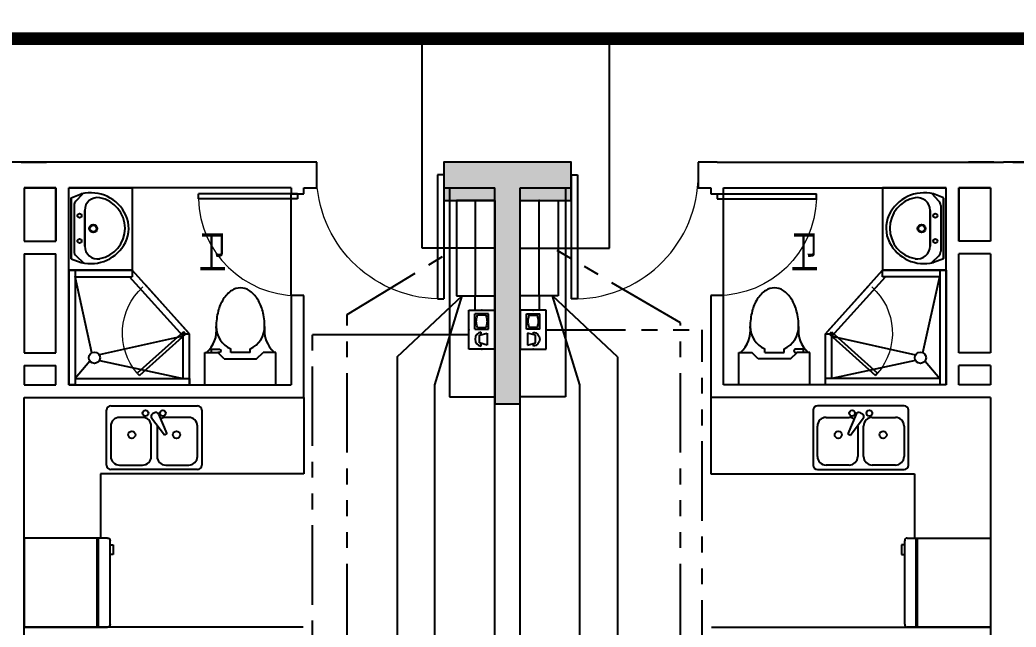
# Model space of a CAD drawing. Extents: x -41969 to 449372, y 65390 to 759577.
# Drawn here: x 290451 to 298285, y 707036 to 711812 of the extents above; entities that cross this region are included whole.
import ezdxf
from ezdxf.enums import TextEntityAlignment as Align

# ---------------------------------------------------------------- set-up
doc = ezdxf.new("R2010")
doc.units = 0
doc.header["$LTSCALE"] = 1000
doc.header["$MEASUREMENT"] = 0
for name, pattern in [('DASHDOT', [1, 0.5, -0.25, 0, -0.25]), ('PHANTOM2', [1.25, 0.625, -0.125, 0.125, -0.125, 0.125, -0.125]), ('PHANTOM3', [1.5, 0.625, -0.125, 0.125, -0.125, 0.125, -0.125, 0.125, -0.125])]:
    doc.linetypes.add(name, pattern=pattern)
for name, color, linetype in [('0-桥架', 120, 'Continuous'), ('EQUIP-箱柜', 241, 'Continuous'), ('EQUIP-通讯', 241, 'Continuous'), ('IN-door', 2, 'Continuous'), ('jg新结构柱', 9, 'Continuous'), ('TEL_TEXT', 7, 'Continuous'), ('WALL', 7, 'Continuous'), ('WIRE-照明', 120, 'Continuous'), ('装修家具', 8, 'Continuous')]:
    doc.layers.add(name, color=color, linetype=linetype)
doc.styles.add('_TCH_LABEL', font='COMPLEX', dxfattribs={"bigfont": 'GBCBIG'})
doc.styles.add('_TEL_DIM', font='SIMPLEX', dxfattribs={"width": 0.8, "height": 3.5, "bigfont": 'HZTXT'})
doc.styles.add('DIM_FONT', font='SIMPLEX', dxfattribs={"width": 0.7, "bigfont": 'GBCBIG'})
doc.styles.get("Standard").update_dxf_attribs({"font": 'gbenor.shx', "bigfont": 'gbcbig.shx'})
doc.linetypes.add('TV', pattern='A,2.8,-0.1,["TV",_TEL_DIM,S=0.07,R=0,X=0,Y=-0.1],-0.52', length=3.42)

# ---------------------------------------------------------------- blocks, each defined once
blk = doc.blocks.new('A$C65FF3140')
at = {"color": 8}
for p, q in [((-5650, -2850), (-5650, -2200)), ((-5650, -2200), (-5150, -2200)), ((-5629.5, -2278.6), (-5551, -2249.1)), ((-5593.4, -2305.8), (-5538.9, -2247.7)), ((-5150, -2200), (-5150, -2850)), ((-2655.5, -2200), (-2655.5, -3845.3)), ((-1744.5, -2200), (-1744.5, -3845.3)), ((1250, -2200), (750, -2200)), ((750, -2200), (750, -2850)), ((1193.4, -2305.8), (1138.9, -2247.7)), ((1229.5, -2278.6), (1150.9, -2249.1)), ((1250, -2850), (1250, -2200)), ((-5629.5, -2759.3), (-5629.5, -2278.6)), ((-5629.5, -2281.4), (-5629.5, -2758.2)), ((-5607, -2340), (-5607, -2700)), ((1207, -2340), (1207, -2700)), ((1229.5, -2759.3), (1229.5, -2278.6)), ((1229.5, -2281.4), (1229.5, -2758.2)), ((-5524.2, -2660.1), (-5524.2, -2378.2)), ((-5524.2, -2378.2), (-5524.2, -2660.1)), ((1124.2, -2660.1), (1124.2, -2378.2)), ((1124.2, -2378.2), (1124.2, -2660.1)), ((-5592, -2735.6), (-5534.3, -2792.4)), ((1192, -2735.6), (1134.3, -2792.4)), ((-5629.5, -2759.3), (-5551, -2788.7)), ((1229.5, -2759.3), (1150.9, -2788.7)), ((-5650, -2849.8), (-5650, -3750)), ((-5600, -2849.8), (-5650, -2849.8)), ((-5650, -2850), (-5150, -2850)), ((-5150, -2850), (-5650, -2850)), ((-5600, -2849.8), (-5600, -3750)), ((-4700.1, -3350), (-5150.1, -2850)), ((-5150, -2850), (-5150, -2900)), ((300.1, -3350), (750.1, -2850)), ((1250, -2850), (750, -2850)), ((750, -2900), (750, -2850)), ((750, -2850), (1250, -2850)), ((1200, -2849.8), (1200, -3750)), ((1250, -2849.8), (1200, -2849.8)), ((1250, -2849.8), (1250, -3750)), ((-5467.2, -3498.2), (-5600, -2899.8)), ((-5600, -2900), (-5150, -2900)), ((-4750.1, -3369.2), (-5172.3, -2900)), ((-5047.3, -2964), (-4712.9, -3335.7)), ((647.3, -2964), (312.9, -3335.7)), ((350.1, -3369.2), (772.3, -2900)), ((1200, -2900), (750, -2900)), ((1067.2, -3498.2), (1200, -2899.8)), ((-4750.1, -3700), (-4750.1, -3350)), ((-4750.1, -3350), (-4700.1, -3350)), ((-4700.1, -3750), (-4700.1, -3350)), ((300.1, -3750), (300.1, -3350)), ((300.1, -3350), (350.1, -3350)), ((350.1, -3700), (350.1, -3350)), ((-4750.1, -3369.2), (-5409.7, -3515.8)), ((350.1, -3369.2), (1009.7, -3515.8)), ((-4579, -3496), (-4477.4, -3496)), ((-4579, -3750), (-4579, -3496)), ((-4528.2, -3470.6), (-4464.7, -3470.6)), ((-4528.2, -3496), (-4528.2, -3470.6)), ((-4464.7, -3496), (-4477.4, -3496)), ((-4426.6, -3546.8), (-4477.4, -3496)), ((-4375.8, -3496), (-4375.8, -3467.4)), ((-4223.4, -3496), (-4375.8, -3496)), ((-4223.4, -3496), (-4223.4, -3467.4)), ((-4172.6, -3546.8), (-4121.8, -3496)), ((-4020.2, -3496), (-4121.8, -3496)), ((-4020.2, -3750), (-4020.2, -3496)), ((-379.8, -3496), (-278.2, -3496)), ((-379.8, -3750), (-379.8, -3496)), ((-227.4, -3546.8), (-278.2, -3496)), ((-176.6, -3496), (-176.6, -3467.4)), ((-176.6, -3496), (-24.2, -3496)), ((-24.2, -3496), (-24.2, -3467.4)), ((26.6, -3546.8), (77.4, -3496)), ((128.2, -3470.6), (64.7, -3470.6)), ((64.7, -3496), (77.4, -3496)), ((179, -3496), (77.4, -3496)), ((128.2, -3496), (128.2, -3470.6)), ((179, -3750), (179, -3496)), ((-5484.1, -3563.7), (-5600, -3700)), ((-5408.9, -3559), (-4750.1, -3700)), ((-4426.6, -3546.8), (-4172.6, -3546.8)), ((26.6, -3546.8), (-227.4, -3546.8)), ((1008.9, -3559), (350.1, -3700)), ((1084.1, -3563.7), (1200, -3700)), ((-5650, -3750), (-4700.1, -3750)), ((-5600, -3750), (-5650, -3750)), ((-5600, -3700), (-4700.1, -3700)), ((-4700.1, -3700), (-4700.1, -3750)), ((-4579, -3750), (-4020.2, -3750)), ((179, -3750), (-379.8, -3750)), ((1200, -3700), (300.1, -3700)), ((300.1, -3750), (300.1, -3700)), ((1250, -3750), (300.1, -3750)), ((1250, -3750), (1200, -3750)), ((-3799.9, -3850), (-3799.9, -4450)), ((-2655.5, -3845.3), (-2300, -3845.3)), ((-1744.5, -3845.3), (-2100, -3845.3)), ((-600.1, -3850), (-600.1, -4450)), ((-3799.9, -4450), (-5400, -4450)), ((-5400, -4450), (-5400, -4956.7)), ((-600.1, -4450), (1000, -4450)), ((1000, -4450), (1000, -4956.7)), ((-6000, -4956.7), (-6000, -5656.7)), ((-5343.7, -4956.7), (-6000, -4956.7)), ((-5425, -5656.7), (-5425, -4956.7)), ((-5325, -5634.1), (-5325, -4979.3)), ((-5325, -5010.2), (-5300, -5010.2)), ((-5300, -5010.2), (-5300, -5085.5)), ((925, -5010.2), (900, -5010.2)), ((900, -5010.2), (900, -5085.5)), ((925, -5634.1), (925, -4979.3)), ((943.7, -4956.7), (1600, -4956.7)), ((1025, -5656.7), (1025, -4956.7)), ((1600, -4956.7), (1600, -5656.7)), ((-5300, -5085.5), (-5325, -5085.5)), ((900, -5085.5), (925, -5085.5)), ((-3804.9, -5656.7), (-6000, -5656.7)), ((-6000, -5656.7), (-5343.7, -5656.7)), ((-595.1, -5656.7), (1600, -5656.7)), ((1600, -5656.7), (943.7, -5656.7))]:
    blk.add_line(p, q, dxfattribs=at)
at = {"color": 8, "extrusion": (0, 0, -1)}
for p, q in [((-4748.2, -3333.9), (-5110.6, -3660)), ((-4731.5, -3352.5), (-5093.9, -3678.6)), ((-4731.5, -3352.5), (-4748.2, -3333.9)), ((331.5, -3352.5), (348.2, -3333.9)), ((331.5, -3352.5), (693.8, -3678.6)), ((348.2, -3333.9), (710.6, -3660)), ((-5110.6, -3660), (-5093.9, -3678.6)), ((710.6, -3660), (693.8, -3678.6))]:
    blk.add_line(p, q, dxfattribs=at)
at = {"color": 8, "linetype": 'ByBlock'}
for p, q in [((-5318.8, -3916.7), (-4637.6, -3916.7)), ((918.8, -3916.7), (237.6, -3916.7)), ((-5352.9, -4382.2), (-5352.9, -3950.8)), ((-4975.9, -3970.4), (-4991.8, -3979.6)), ((-4943.3, -3982.1), (-4877.5, -4136.5)), ((-4603.5, -3950.8), (-4603.5, -4382.2)), ((203.5, -3950.8), (203.5, -4382.2)), ((543.3, -3982.1), (477.5, -4136.5)), ((575.9, -3970.4), (591.8, -3979.6)), ((952.9, -4382.2), (952.9, -3950.8)), ((-5069, -4007.6), (-5250.7, -4007.6)), ((-4897.2, -4147.8), (-4998, -4013.7)), ((-4705.7, -4007.6), (-4887.4, -4007.6)), ((305.7, -4007.6), (487.3, -4007.6)), ((497.2, -4147.8), (598, -4013.7)), ((669, -4007.6), (850.7, -4007.6)), ((-5318.8, -4075.7), (-5318.8, -4314.1)), ((-5000.9, -4314.1), (-5000.9, -4075.7)), ((-4955.5, -4076.6), (-4955.5, -4314.1)), ((-4877.5, -4136.5), (-4897.2, -4147.8)), ((-4637.6, -4314.1), (-4637.6, -4075.7)), ((237.6, -4314.1), (237.6, -4075.7)), ((477.5, -4136.5), (497.2, -4147.8)), ((555.5, -4076.6), (555.5, -4314.1)), ((600.9, -4314.1), (600.9, -4075.7)), ((918.8, -4075.7), (918.8, -4314.1)), ((-5250.7, -4382.2), (-5069, -4382.2)), ((-4887.4, -4382.2), (-4705.7, -4382.2)), ((487.3, -4382.2), (305.7, -4382.2)), ((850.7, -4382.2), (669, -4382.2)), ((-4637.6, -4416.3), (-5318.8, -4416.3)), ((237.6, -4416.3), (918.8, -4416.3))]:
    blk.add_line(p, q, dxfattribs=at)
at = {"color": 8, "lineweight": 13}
for p, q in [((-5412.5, -5656.7), (-5412.5, -4956.7)), ((1012.5, -5656.7), (1012.5, -4956.7))]:
    blk.add_line(p, q, dxfattribs=at)
at = {"color": 8}
for centre, radius in [((-5564.5, -2419.8), 16.3), ((1164.5, -2419.8), 16.3), ((-5457, -2521.3), 31.6), ((1057, -2521.3), 31.6), ((-5564.5, -2619.8), 16.3), ((1164.5, -2619.8), 16.3), ((-5448, -3538.1), 44.3), ((1048, -3538.1), 44.3)]:
    blk.add_circle(centre, radius, dxfattribs=at)
at = {"color": 8, "lineweight": 13}
for centre in [(-5457, -2521.3), (1057, -2521.3)]:
    blk.add_circle(centre, 23, dxfattribs=at)
at = {"color": 8, "linetype": 'ByBlock'}
for centre, radius in [((-5046.3, -3973.5), 22.7), ((-4910.1, -3973.5), 22.7), ((510.1, -3973.5), 22.7), ((646.3, -3973.5), 22.7), ((-5154.2, -4143.8), 28.4), ((-4802.2, -4143.8), 28.4), ((402.2, -4143.8), 28.4), ((754.2, -4143.8), 28.4)]:
    blk.add_circle(centre, radius, dxfattribs=at)
at = {"color": 8}
for centre, radius, start, end in [((-5477.6, -2547.4), 307.1, 25.27037, 103.82487), ((1077.6, -2547.4), 307.1, 76.17513, 154.72963), ((-5557, -2340), 50, 136.81904, 180), ((-5424.2, -2378.2), 100, 79.43977, 180), ((-5450.5, -2519.1), 243.4, 280.56023, 79.43977), ((1050.5, -2519.1), 243.4, 100.56023, 259.43977), ((1024.2, -2378.2), 100, 360, 100.56023), ((1157, -2340), 50, 360, 43.18096), ((-5428, -2518.8), 250.2, 333.53718, 24.19289), ((1028, -2518.8), 250.2, 155.80711, 206.46282), ((-5477.6, -2490.5), 307.1, 256.17513, 332.93609), ((-5424.2, -2660.1), 100, 180, 280.56023), ((1077.6, -2490.5), 307.1, 207.06391, 283.82487), ((1024.2, -2660.1), 100, 259.43977, 360), ((-5557, -2700), 50, 180, 225.43928), ((1157, -2700), 50, 314.56072, 360), ((-4241.8, -3197.6), 227, 123.5342, 147.99466), ((-4299.6, -3110.4), 122.4, 90.00012, 123.53414), ((-4299.6, -3110.4), 122.4, 56.46601, 90.00003), ((-4357.4, -3197.6), 227, 32.00549, 56.46595), ((-42.7, -3197.6), 227, 123.53405, 147.99451), ((-100.4, -3110.4), 122.4, 89.99997, 123.53399), ((-100.4, -3110.4), 122.4, 56.46586, 89.99988), ((-158.2, -3197.6), 227, 32.00534, 56.4658), ((-4149.8, -3255.1), 335.5, 147.99468, 165.48582), ((-4449.3, -3255.1), 335.5, 14.51433, 32.00547), ((49.3, -3255.1), 335.5, 147.99453, 165.48567), ((-250.2, -3255.1), 335.5, 14.51418, 32.00532), ((-4004.1, -3292.8), 486, 165.48582, 180.00004), ((-4595.1, -3292.8), 486, 0.00011, 14.51433), ((195.1, -3292.8), 486, 165.48567, 179.99989), ((-395.9, -3292.8), 486, 359.99996, 14.51418), ((-4716.4, -3323.8), 228.5, 311.08907, 7.79899), ((-4299.6, -3292.8), 190.5, 180.00007, 246.4219), ((-4299.6, -3292.8), 190.5, 293.57825, 0.00007), ((-3882.7, -3323.8), 228.5, 172.20116, 228.91108), ((-517.3, -3323.8), 228.5, 311.08892, 7.79884), ((-100.4, -3292.8), 190.5, 179.99993, 246.42175), ((-100.4, -3292.8), 190.5, 293.5781, 359.99993), ((316.4, -3323.8), 228.5, 172.20101, 228.91093), ((-4464.7, -3483.3), 12.7, 270.00007, 90.00007), ((64.7, -3483.3), 12.7, 89.99993, 269.99993)]:
    blk.add_arc(centre, radius, start, end, dxfattribs=at)
at = {"color": 8, "lineweight": 13, "extrusion": (0, 0, -1)}
for centre, start, end in [((4739.9, -3343.2), 319.48231, 48.01303), ((-339.9, -3343.2), 131.98697, 220.51769)]:
    blk.add_arc(centre, 487.5, start, end, dxfattribs=at)
at = {"color": 8, "linetype": 'ByBlock'}
for centre, radius, start, end in [((-5318.8, -3950.8), 34.1, 90, 180), ((-4637.6, -3950.8), 34.1, 0, 90), ((237.6, -3950.8), 34.1, 90, 180), ((918.8, -3950.8), 34.1, 360, 90), ((-4980.4, -3999.2), 22.7, 120, 219.46232), ((-4964.6, -3990.1), 22.7, 20.53768, 120), ((564.6, -3990.1), 22.7, 60, 159.46232), ((580.4, -3999.2), 22.7, 320.53768, 60), ((-5250.7, -4075.7), 68.1, 90, 180), ((-5069, -4075.7), 68.1, 0, 90), ((-4887.4, -4075.7), 68.1, 90, 123.39297), ((-4705.7, -4075.7), 68.1, 0, 90), ((305.7, -4075.7), 68.1, 90, 180), ((487.3, -4075.7), 68.1, 56.60703, 90), ((669, -4075.7), 68.1, 90, 180), ((850.7, -4075.7), 68.1, 360, 90), ((-5318.8, -4382.2), 34.1, 180, 270), ((-5250.7, -4314.1), 68.1, 180, 270), ((-5069, -4314.1), 68.1, 270, 0), ((-4887.4, -4314.1), 68.1, 180, 270), ((-4705.7, -4314.1), 68.1, 270, 0), ((-4637.6, -4382.2), 34.1, 270, 0), ((237.6, -4382.2), 34.1, 180, 270), ((305.7, -4314.1), 68.1, 180, 270), ((487.3, -4314.1), 68.1, 270, 360), ((669, -4314.1), 68.1, 180, 270), ((850.7, -4314.1), 68.1, 270, 360), ((918.8, -4382.2), 34.1, 270, 360)]:
    blk.add_arc(centre, radius, start, end, dxfattribs=at)
at = {"color": 8, "extrusion": (0, 0, -1)}
for centre, start_param, end_param in [((-5343.7, -4979.3), 0, 1.570796), ((-5343.7, -5634.1), 1.570796, 3.141593)]:
    blk.add_ellipse(centre, major_axis=(0, 22.6), ratio=0.830219, start_param=start_param, end_param=end_param, dxfattribs=at)
at = {"color": 8}
for centre, start_param, end_param in [((943.7, -4979.3), 0, 1.570796), ((943.7, -5634.1), 1.570796, 3.141593)]:
    blk.add_ellipse(centre, major_axis=(0, 22.6), ratio=0.830219, start_param=start_param, end_param=end_param, dxfattribs=at)
at = {"color": 8, "ltscale": 1e-06, "style": 'DIM_FONT', "text_generation_flag": 4, "width": 0.8, "flags": 9}
for tag, p, rotation in [('YSIZE', (7913.6, 18100), 270), ('XSIZE', (7913.6, 18100), 270), ('YSIZE', (5350, 12479.8), 270.00007), ('XSIZE', (5350, 12479.8), 270.00007), ('YSIZE', (7913.6, 10300), 270), ('XSIZE', (7913.6, 10300), 270), ('YSIZE', (5350, 4679.8), 270.00007), ('XSIZE', (5350, 4679.8), 270.00007), ('YSIZE', (-4020.2, -3750), 180.00007), ('XSIZE', (-4020.2, -3750), 180.00007), ('YSIZE', (3779.8, -3750), 180.00007), ('XSIZE', (3779.8, -3750), 180.00007), ('YSIZE', (12500, -4413.7), 270.00007), ('XSIZE', (12500, -4413.7), 270.00007), ('XSIZE', (12451, -6050.4), 180), ('YSIZE', (12451, -6050.4), 180), ('YSIZE', (10569.5, -6235.4), 180), ('XSIZE', (10569.5, -6235.4), 180), ('XSIZE', (-6200, -6313.6), 180), ('YSIZE', (-6200, -6313.6), 180), ('XSIZE', (1600, -6313.6), 180), ('YSIZE', (1600, -6313.6), 180)]:
    blk.add_attdef(tag, p, '', height=0.5, rotation=rotation, dxfattribs=at)
at = {"color": 8, "style": 'DIM_FONT', "oblique": 0, "width": 0.8, "flags": 9}
for tag, p, rotation in [('YSIZE', (5516.7, 17078.2), 360), ('XSIZE', (5516.7, 17078.2), 360), ('YSIZE', (5516.7, 9278.2), 360), ('XSIZE', (5516.7, 9278.2), 360), ('YSIZE', (-7221.8, -3916.7), 270), ('XSIZE', (-7221.8, -3916.7), 270), ('YSIZE', (578.2, -3916.7), 270), ('XSIZE', (578.2, -3916.7), 270)]:
    blk.add_attdef(tag, p, '', height=0.413, rotation=rotation, dxfattribs=at)
at = {"color": 8, "ltscale": 1e-06, "style": 'DIM_FONT', "width": 0.8, "flags": 9}
for tag, p, rotation in [('YSIZE', (5350, 16101), 89.99993), ('XSIZE', (5350, 16101), 89.99993), ('XSIZE', (7913.6, 10500), 90), ('YSIZE', (7913.6, 10500), 90), ('YSIZE', (7913.6, 2700.1), 90), ('XSIZE', (7913.6, 2700.1), 90), ('YSIZE', (-16900, -4413.7), 269.99993), ('XSIZE', (-16900, -4413.7), 269.99993)]:
    blk.add_attdef(tag, p, '', height=0.5, rotation=rotation, dxfattribs=at)
at = {"color": 8, "style": 'DIM_FONT', "text_generation_flag": 4, "width": 0.8, "flags": 9}
for tag, p, rotation in [('YSIZE', (5516.7, 11521.8), 0), ('XSIZE', (5516.7, 11521.8), 0), ('YSIZE', (5516.7, 3721.8), 0), ('XSIZE', (5516.7, 3721.8), 0), ('YSIZE', (9342.9, -1535.9), 180), ('XSIZE', (9342.9, -1535.9), 180), ('YSIZE', (-4978.2, -3916.7), 270), ('XSIZE', (-4978.2, -3916.7), 270), ('YSIZE', (2821.8, -3916.7), 270), ('XSIZE', (2821.8, -3916.7), 270)]:
    blk.add_attdef(tag, p, '', height=0.413, rotation=rotation, dxfattribs=at)
at = {"color": 8, "ltscale": 1e-06, "style": 'DIM_FONT', "oblique": 0, "width": 0.8, "flags": 9}
for tag, p, rotation in [('YSIZE', (5350, 8320.2), 89.99993), ('XSIZE', (5350, 8320.2), 89.99993), ('YSIZE', (-8179.8, -3750), 359.99993), ('XSIZE', (-8179.8, -3750), 359.99993), ('YSIZE', (-379.8, -3750), 359.99993), ('XSIZE', (-379.8, -3750), 359.99993)]:
    blk.add_attdef(tag, p, '', height=0.5, rotation=rotation, dxfattribs=at)
at = {"color": 8, "text_generation_flag": 4, "flags": 9}
for tag, p, height, width in [('YSIZE', (-14000.3, -1399.1), 0.666, 0.834261), ('XSIZE', (-14000.3, -1399.1), 0.666, 0.834261), ('YSIZE', (-10846.1, -3267.1), 0.5, 0.8), ('XSIZE', (-10846.1, -3267.1), 0.5, 0.8)]:
    blk.add_attdef(tag, p, '', height=height, rotation=180, dxfattribs=dict(at, width=width))
at = {"color": 8, "flags": 9}
for tag, p, height, width in [('YSIZE', (9600.3, -1399.1), 0.666, 0.834261), ('XSIZE', (9600.3, -1399.1), 0.666, 0.834261), ('YSIZE', (6446.1, -3267.1), 0.5, 0.8), ('XSIZE', (6446.1, -3267.1), 0.5, 0.8)]:
    blk.add_attdef(tag, p, '', height=height, dxfattribs=dict(at, width=width))
at = {"color": 8, "style": 'DIM_FONT', "width": 0.8, "flags": 9}
for tag in ['YSIZE', 'XSIZE']:
    blk.add_attdef(tag, (-13742.9, -1535.9), '', height=0.413, dxfattribs=at)
at = {"color": 8, "flags": 9}
for tag, p in [('YSIZE', (5880.4, -5584.1)), ('XSIZE', (5880.4, -5584.1)), ('YSIZE', (5880.4, -5584.1)), ('XSIZE', (5880.4, -5584.1)), ('YSIZE', (9400, -8940.7)), ('XSIZE', (9400, -8940.7))]:
    blk.add_attdef(tag, p, '', height=0.5, dxfattribs=at)
at = {"color": 8, "ltscale": 1e-06, "style": 'DIM_FONT', "width": 0.8, "flags": 9}
for tag, p in [('YSIZE', (-16900, -6050.4)), ('XSIZE', (-16900, -6050.4)), ('YSIZE', (-14969.5, -6235.4)), ('XSIZE', (-14969.5, -6235.4)), ('YSIZE', (-6000, -6313.6)), ('XSIZE', (-6000, -6313.6)), ('YSIZE', (1800, -6313.6)), ('XSIZE', (1800, -6313.6))]:
    blk.add_attdef(tag, p, '', height=0.5, dxfattribs=at)
at = {"color": 8, "text_generation_flag": 4, "flags": 9}
for tag, p in [('YSIZE', (-10280.4, -6139.1)), ('XSIZE', (-10280.4, -6139.1)), ('YSIZE', (-13800, -9000.4)), ('XSIZE', (-13800, -9000.4))]:
    blk.add_attdef(tag, p, '', height=0.5, rotation=180, dxfattribs=at)
blk = doc.blocks.new('sdarw52y5fghg')
at = {"layer": 'jg新结构柱'}
h = blk.add_hatch(color=256, dxfattribs=at)
h.dxf.hatch_style = 1
h.paths.add_polyline_path([(16257.6, -2243070.7), (16257.6, -2242470.7), (16507.6, -2242470.7), (16507.6, -2242820.7), (17907.6, -2242820.7), (17907.6, -2243070.7)])
h.paths.add_polyline_path([(24257.6, -2243070.7), (23728.4, -2243070.7), (23728.4, -2242870.7), (24057.6, -2242870.7), (24057.6, -2240670.7), (24257.6, -2240670.7)])
h.paths.add_polyline_path([(14257.6, -2235370.7), (16457.6, -2235370.7), (16457.6, -2235570.7), (14457.6, -2235570.7), (14457.6, -2237020.7), (14257.6, -2237020.7)])
h.paths.add_polyline_path([(26057.6, -2240370.7), (26057.6, -2239770.7), (26257.6, -2239770.7), (26257.6, -2240170.7), (28157.6, -2240170.7), (28157.6, -2240370.7)])
h.paths.add_polyline_path([(33757.6, -2240370.7), (33757.6, -2239770.7), (33557.6, -2239770.7), (33557.6, -2240170.7), (32107.6, -2240170.7), (32107.6, -2240370.7)])
h.paths.add_polyline_path([(33757.6, -2224570.7), (33757.6, -2225170.7), (33557.6, -2225170.7), (33557.6, -2224770.7), (32107.6, -2224770.7), (32107.6, -2224570.7)])
h.paths.add_polyline_path([(26057.6, -2224570.7), (26057.6, -2225170.7), (26257.6, -2225170.7), (26257.6, -2224770.7), (27707.6, -2224770.7), (27707.6, -2224570.7)])
h.paths.add_polyline_path([(27707.6, -2232370.7), (27707.6, -2232570.7), (26357.6, -2232570.7), (26357.6, -2233170.7), (26057.6, -2233170.7), (26057.6, -2231770.7), (26357.6, -2231770.7), (26357.6, -2232370.7)])
h.paths.add_polyline_path([(32107.6, -2232370.7), (32107.6, -2232570.7), (33457.6, -2232570.7), (33457.6, -2233170.7), (33757.6, -2233170.7), (33757.6, -2231770.7), (33457.6, -2231770.7), (33457.6, -2232370.7)])
h.paths.add_polyline_path([(35157.6, -2242871.1), (34557.6, -2242871.1), (34557.6, -2243071.1), (34957.6, -2243071.1), (34957.6, -2244521.1), (35157.6, -2244521.1)])
h.paths.add_polyline_path([(32057.6, -2244520.7), (31857.6, -2244520.7), (31857.6, -2243070.7), (31457.6, -2243070.7), (31457.6, -2242870.7), (32457.6, -2242870.7), (32457.6, -2243070.7), (32057.6, -2243070.7)])
h.paths.add_polyline_path([(34957.6, -2251870.7), (35157.6, -2251870.7), (35157.6, -2251670.7), (35157.6, -2250220.7), (34957.6, -2250220.7)])
h.paths.add_polyline_path([(14457.6, -2243070.3), (13857.6, -2243070.3), (13857.6, -2242870.3), (14257.6, -2242870.3), (14257.6, -2241420.3), (14457.6, -2241420.3)])
h.paths.add_polyline_path([(5357.6, -2242870.7), (5957.6, -2242870.7), (5957.6, -2243070.7), (5557.6, -2243070.7), (5557.6, -2244520.7), (5357.6, -2244520.7)])
h.paths.add_polyline_path([(8457.6, -2244520.3), (8657.6, -2244520.3), (8657.6, -2243070.3), (9057.6, -2243070.3), (9057.6, -2242870.3), (8057.6, -2242870.3), (8057.6, -2243070.3), (8457.6, -2243070.3)])
h.paths.add_polyline_path([(28157.6, -2244870.7), (27957.6, -2244870.7), (27957.6, -2245070.7), (27957.6, -2247120.7), (28157.6, -2247120.7)])
h.paths.add_polyline_path([(12357.6, -2244870.7), (12557.6, -2244870.7), (12557.6, -2245070.7), (12557.6, -2247120.7), (12357.6, -2247120.7)])
h.paths.add_polyline_path([(20157.6, -2246770.3), (20357.6, -2246770.3), (20357.6, -2245170.3), (20757.6, -2245170.3), (20757.6, -2244870.3), (19757.6, -2244870.3), (19757.6, -2245170.3), (20157.6, -2245170.3)])
h.paths.add_polyline_path([(5557.6, -2251870.7), (5357.6, -2251870.7), (5357.6, -2251670.7), (5357.6, -2250220.7), (5557.6, -2250220.7)])
h.paths.add_polyline_path([(32057.6, -2250920.7), (31857.6, -2250920.7), (31857.6, -2252370.7), (31457.6, -2252370.7), (31457.6, -2252570.7), (32457.6, -2252570.7), (32457.6, -2252370.7), (32057.6, -2252370.7)])
h.paths.add_polyline_path([(28157.6, -2250920.7), (27957.6, -2250920.7), (27957.6, -2252370.7), (27557.6, -2252370.7), (27557.6, -2252570.7), (28557.6, -2252570.7), (28557.6, -2252370.7), (28157.6, -2252370.7)])
h.paths.add_polyline_path([(20357.6, -2250920.7), (20157.6, -2250920.7), (20157.6, -2252270.7), (19557.6, -2252270.7), (19557.6, -2252570.7), (20957.6, -2252570.7), (20957.6, -2252270.7), (20357.6, -2252270.7)])
h.paths.add_polyline_path([(12557.6, -2250920.7), (12357.6, -2250920.7), (12357.6, -2252370.7), (11957.6, -2252370.7), (11957.6, -2252570.7), (12957.6, -2252570.7), (12957.6, -2252370.7), (12557.6, -2252370.7)])
h.paths.add_polyline_path([(8657.6, -2250920.7), (8457.6, -2250920.7), (8457.6, -2252370.7), (8057.6, -2252370.7), (8057.6, -2252570.7), (9057.6, -2252570.7), (9057.6, -2252370.7), (8657.6, -2252370.7)])
h.paths.add_polyline_path([(23657.6, -2235570.7), (24057.6, -2235570.7), (24057.6, -2236770.7), (24257.6, -2236770.7), (24257.6, -2235370.7), (23657.6, -2235370.7)])
h.paths.add_polyline_path([(22657.6, -2235570.7), (22657.6, -2235370.7), (21957.6, -2235370.7), (21957.6, -2235570.7)])
blk.add_lwpolyline([(20157.6, -2246770.3), (20357.6, -2246770.3), (20357.6, -2245170.3), (20757.6, -2245170.3), (20757.6, -2244870.3), (19757.6, -2244870.3), (19757.6, -2245170.3), (20157.6, -2245170.3)], close=True, dxfattribs=at)
blk = doc.blocks.new('$DorLib2D$00000001')
for p, q in [((0.45, 0.975), (0.5, 0.975)), ((0.45, 0), (0.45, 0.975)), ((0.5, 0), (0.5, 0.975)), ((0.5, 0), (0.45, 0))]:
    blk.add_line(p, q)
at = {"lineweight": 13}
blk.add_arc((0.475, 0), 0.975, 91.46928, 180, dxfattribs=at)
blk = doc.blocks.new('$equip$00001423')
for p, q in [((0.75, 0.6), (-0.75, 0.6)), ((-0.75, 0.6), (-0.75, 0)), ((0, 0), (0, 0.6)), ((0.75, 0), (0.75, 0.6)), ((-0.75, 0.3), (0.75, 0.3)), ((-0.75, 0), (0.75, 0))]:
    blk.add_line(p, q)
for p in [(0, 0.6), (-0.75, 0.3), (0.75, 0.3), (0, 0)]:
    blk.add_point(p)
at = {"style": '_TCH_LABEL', "flags": 9}
blk.add_attdef('A', (0, 0), '', height=0.00002, dxfattribs=at)
blk = doc.blocks.new('$equip$00001887')
at = {"color": 0, "linetype": 'Continuous'}
for p, q in [((-0.75, 0.5), (0.75, 0.5)), ((-0.75, -0.5), (-0.75, 0.5)), ((0.75, 0.5), (0.75, -0.5)), ((-0.631, 0.015), (-0.533, 0.015)), ((-0.59, -0.215), (-0.51, 0.09)), ((-0.51, 0.09), (-0.51, 0.09)), ((-0.51, 0.09), (-0.215, 0.09)), ((-0.215, 0.09), (-0.135, -0.215)), ((-0.193, 0.015), (-0.095, 0.015)), ((0.027, 0.263), (0.027, -0.256)), ((0.027, 0.263), (0.61, 0.263)), ((0.081, 0.166), (0.16, 0.185)), ((0.081, 0.166), (0.081, -0.159)), ((0.16, 0.185), (0.222, 0.199)), ((0.222, 0.199), (0.273, 0.207)), ((0.273, 0.207), (0.319, 0.21)), ((0.319, 0.21), (0.364, 0.207)), ((0.364, 0.207), (0.415, 0.199)), ((0.415, 0.199), (0.477, 0.185)), ((0.477, 0.185), (0.556, 0.166)), ((0.556, -0.159), (0.556, 0.166)), ((0.61, -0.256), (0.61, 0.263)), ((-0.135, -0.215), (-0.59, -0.215)), ((0.027, -0.256), (0.61, -0.256)), ((0.16, -0.179), (0.081, -0.159)), ((0.222, -0.193), (0.16, -0.179)), ((0.273, -0.201), (0.222, -0.193)), ((0.319, -0.204), (0.273, -0.201)), ((0.364, -0.201), (0.319, -0.204)), ((0.415, -0.193), (0.364, -0.201)), ((0.477, -0.179), (0.415, -0.193)), ((0.556, -0.159), (0.477, -0.179)), ((0.75, -0.5), (-0.75, -0.5))]:
    blk.add_line(p, q, dxfattribs=at)
blk.add_arc((-0.363, -0.017), 0.27, 6.9897, 173.0103, dxfattribs=at)
for p in [(0, 0.5), (-0.75, 0), (0.75, 0), (0, -0.5)]:
    blk.add_point(p)
at = {"layer": 'TEL_TEXT', "style": '_TEL_DIM', "flags": 1}
blk.add_attdef('A', text='', height=0.00002, dxfattribs=at).set_placement((0, 0), align=Align.MIDDLE_CENTER)

msp = doc.modelspace()

# ---------------------------------------------------------------- linework, layer by layer
at = {"layer": '0-桥架', "const_width": 100}
msp.add_lwpolyline([(287505.5, 711664.4), (299236.7, 711664.4)], dxfattribs=at)
at = {"layer": 'IN-door'}
for p, q in [((292584.8, 709643.7), (292584.8, 710443.7)), ((295984.6, 709643.7), (295984.6, 710443.7))]:
    msp.add_line(p, q, dxfattribs=at)
at = {"layer": 'WALL'}
for p, q in [((290784.7, 710692.2), (290384.7, 710692.2)), ((290509.8, 710692.2), (290509.8, 710692.2)), ((290509.8, 710692.2), (290509.8, 710692.2)), ((290659.8, 710692.2), (290659.8, 710692.2)), ((292634.7, 710692.2), (290784.8, 710692.2)), ((292784.7, 710692.2), (292634.7, 710692.2)), ((292784.7, 710492.2), (292784.7, 710692.2)), ((294284.7, 710692.2), (293784.7, 710692.2)), ((293784.7, 710692.2), (293784.7, 710492.2)), ((294784.7, 710692.2), (294284.7, 710692.2)), ((294784.7, 710492.2), (294784.7, 710692.2)), ((295934.7, 710692.2), (295784.7, 710692.2)), ((295784.7, 710692.2), (295784.7, 710492.2)), ((295934.7, 710692.2), (297784.7, 710692.2)), ((297784.7, 710692.2), (298184.7, 710692.2)), ((297909.6, 710692.2), (297909.6, 710692.2)), ((298059.6, 710692.2), (298059.6, 710692.2)), ((298059.6, 710692.2), (298059.6, 710692.2)), ((298584.7, 710692.2), (298184.7, 710692.2)), ((290484.7, 710492.2), (290484.7, 710072.2)), ((290734.7, 710492.2), (290484.7, 710492.2)), ((290484.8, 710492.2), (290484.8, 710072.2)), ((290484.8, 710492.2), (290509.8, 710492.2)), ((290484.8, 710492.2), (290509.8, 710492.2)), ((290484.8, 710492.2), (290734.7, 710492.2)), ((290484.8, 710492.2), (290484.8, 710072.2)), ((290734.7, 710492.2), (290709.7, 710492.2)), ((290734.7, 710492.2), (290734.7, 710072.2)), ((290734.7, 710072.2), (290734.7, 710492.2)), ((292584.8, 710492.2), (290834.7, 710492.2)), ((290834.7, 710022.2), (290834.7, 710492.2)), ((292584.8, 710492.2), (292584.8, 710443.7)), ((292584.8, 710443.7), (292684.8, 710443.7)), ((292684.8, 710492.2), (292784.7, 710492.2)), ((292684.8, 710443.7), (292684.8, 710492.2)), ((293784.7, 710492.2), (294184.7, 710492.2)), ((294184.7, 703192.2), (294184.7, 710492.2)), ((294384.7, 710492.2), (294784.7, 710492.2)), ((294384.7, 703192.2), (294384.7, 710492.2)), ((295784.7, 710492.2), (295884.6, 710492.2)), ((295884.6, 710492.2), (295884.6, 710443.7)), ((295884.6, 710443.7), (295984.6, 710443.7)), ((295984.6, 710443.7), (295984.6, 710492.2)), ((295984.6, 710492.2), (297734.7, 710492.2)), ((297734.7, 710022.2), (297734.7, 710492.2)), ((297834.7, 710492.2), (297834.7, 710072.2)), ((298084.6, 710492.2), (297834.7, 710492.2)), ((297834.7, 710492.2), (297859.7, 710492.2)), ((297834.7, 710072.2), (297834.7, 710492.2)), ((297834.7, 710492.2), (298084.7, 710492.2)), ((298084.6, 710492.2), (298059.6, 710492.2)), ((298084.6, 710492.2), (298059.6, 710492.2)), ((298084.6, 710492.2), (298084.6, 710072.2)), ((298084.6, 710492.2), (298084.6, 710072.2)), ((298084.7, 710492.2), (298084.7, 710072.2)), ((290484.7, 710072.2), (290734.7, 710072.2)), ((298084.7, 710072.2), (297834.7, 710072.2)), ((290484.7, 709972.2), (290484.7, 709192.2)), ((290484.7, 709972.2), (290734.7, 709972.2)), ((290734.7, 709192.2), (290734.7, 709972.2)), ((290834.7, 709142.2), (290834.7, 710022.2)), ((297734.7, 709142.2), (297734.7, 710022.2)), ((298084.7, 709972.2), (297834.7, 709972.2)), ((297834.7, 709192.2), (297834.7, 709972.2)), ((298084.7, 709972.2), (298084.7, 709192.2)), ((292684.8, 709643.7), (292584.8, 709643.7)), ((292584.8, 709643.7), (292584.8, 708942.2)), ((292684.8, 708842.2), (292684.8, 709643.7)), ((295984.6, 709643.7), (295884.6, 709643.7)), ((295884.6, 709643.7), (295884.6, 708842.2)), ((295984.6, 708942.2), (295984.6, 709643.7)), ((290484.7, 709192.2), (290734.7, 709192.2)), ((298084.7, 709192.2), (297834.7, 709192.2)), ((290834.7, 708942.2), (290834.7, 709142.2)), ((297734.7, 708942.2), (297734.7, 709142.2)), ((290484.7, 709092.2), (290484.7, 708942.2)), ((290484.7, 709092.2), (290734.7, 709092.2)), ((290734.7, 708942.2), (290734.7, 709092.2)), ((297834.7, 708942.2), (297834.7, 709092.2)), ((298084.7, 709092.2), (297834.7, 709092.2)), ((298084.7, 709092.2), (298084.7, 708942.2)), ((290484.7, 708942.2), (290734.7, 708942.2)), ((290834.7, 708942.2), (292584.8, 708942.2)), ((297734.7, 708942.2), (295984.6, 708942.2)), ((298084.7, 708942.2), (297834.7, 708942.2)), ((290484.7, 708842.2), (290784.7, 708842.2)), ((290484.7, 703192.2), (290484.7, 708842.2)), ((290784.7, 708842.2), (292684.8, 708842.2)), ((297784.7, 708842.2), (295884.6, 708842.2)), ((298084.7, 708842.2), (297784.7, 708842.2)), ((298084.7, 708842.2), (298084.7, 703192.2))]:
    msp.add_line(p, q, dxfattribs=at)
for points in [[(290459.8, 710692.2), (290659.8, 710692.2)], [(290459.8, 710692.2), (290659.8, 710692.2)], [(298109.6, 710692.2), (297909.6, 710692.2)], [(298109.6, 710692.2), (297909.6, 710692.2)], [(298259.8, 710692.2), (298459.8, 710692.2)], [(298259.8, 710692.2), (298459.8, 710692.2)]]:
    msp.add_lwpolyline(points, dxfattribs=at)
at = {"layer": 'WIRE-照明', "linetype": 'Continuous'}
for p, q in [((293614.3, 710017.6), (293614.3, 711653.6)), ((295088.4, 710017.6), (295088.4, 711664.4)), ((293884.7, 710017.6), (293614.3, 710017.6)), ((294684.7, 710017.6), (294825.7, 710017.6)), ((294684.7, 710017.6), (295088.4, 710017.6)), ((293419, 709162), (293928.9, 709642.6)), ((295150.4, 709162), (294640.5, 709642.6)), ((293419, 709162), (293419, 704676.1)), ((295150.4, 709162), (295150.4, 704676.1))]:
    msp.add_line(p, q, dxfattribs=at)
at = {"layer": 'WIRE-照明', "linetype": 'PHANTOM3'}
for p, q in [((293025.7, 709494.5), (293884.7, 710017.6)), ((295646.6, 709430.2), (294639.1, 710017.6)), ((293025.7, 703908.3), (293025.7, 709494.5)), ((295646.6, 703908.3), (295646.6, 709430.2))]:
    msp.add_line(p, q, dxfattribs=at)
at = {"layer": 'WIRE-照明', "linetype": 'TV', "ltscale": 0.5}
for p, q in [((293714, 708942.5), (293928.9, 709642.6)), ((294855.4, 708942.5), (294640.5, 709642.6)), ((293714, 705738.5), (293714, 708942.5)), ((294855.4, 705738.5), (294855.4, 708942.5))]:
    msp.add_line(p, q, dxfattribs=at)
at = {"layer": 'WIRE-照明', "linetype": 'DASHDOT', "ltscale": 0.3}
for p, q in [((294031.5, 709527.7), (294031.5, 709642.6)), ((294538, 709527.7), (294538, 709642.6))]:
    msp.add_line(p, q, dxfattribs=at)
at = {"layer": 'WIRE-照明', "linetype": 'PHANTOM2'}
for p, q in [((292752.4, 703461.8), (292752.4, 709333.5)), ((294588.8, 709374.6), (295817, 709374.6)), ((295817, 704122.4), (295817, 709374.6))]:
    msp.add_line(p, q, dxfattribs=at)
at = {"layer": 'WIRE-照明'}
msp.add_line((293980.6, 709333.5), (292752.4, 709333.5), dxfattribs=at)

# ---------------------------------------------------------------- block references
at = {"layer": 'EQUIP-箱柜', "yscale": 500, "zscale": 500}
for p, xscale, rotation in [((294184.7, 710017.6), 500, 90), ((294384.7, 710017.6), -500, 270)]:
    msp.add_blockref('$equip$00001423', p, dxfattribs=dict(at, xscale=xscale, rotation=rotation))
at = {"layer": 'EQUIP-通讯', "yscale": 204.1200000001118, "zscale": 204.1199999999893}
for p, xscale, rotation in [((294082.6, 709374.6), 204.1200000001118, 90), ((294486.8, 709374.6), -204.1200000001118, 270)]:
    msp.add_blockref('$equip$00001887', p, dxfattribs=dict(at, xscale=xscale, rotation=rotation))
at = {"layer": 'IN-door'}
for p, xscale, yscale, zscale, rotation in [((293284.7, 710592.2), -1000, 1000, 200, 179.9999999365273), ((295284.7, 710592.2), 1000, 1000, 200, 180.000000063953), ((292634.8, 710043.7), -800, -800, 100.0000000309519, 270.0000000765259), ((295934.6, 710043.7), -800, 800, 100.0000000309519, 269.9999999234741)]:
    msp.add_blockref('$DorLib2D$00000001', p, dxfattribs=dict(at, xscale=xscale, yscale=yscale, zscale=zscale, rotation=rotation))
at = {"layer": 'jg新结构柱'}
msp.add_blockref('sdarw52y5fghg', (274027.1, 2955562.9), dxfattribs=at)
at = {"layer": '装修家具'}
msp.add_blockref('A$C65FF3140', (296484.7, 712692.2), dxfattribs=at)

# ---------------------------------------------------------------- texts
at = {"color": 9}
for p in [(291859.1, 709829), (296513.6, 709829)]:
    msp.add_text('卫', height=300, dxfattribs=at).set_placement(p)

doc.saveas('drawing.dxf')
